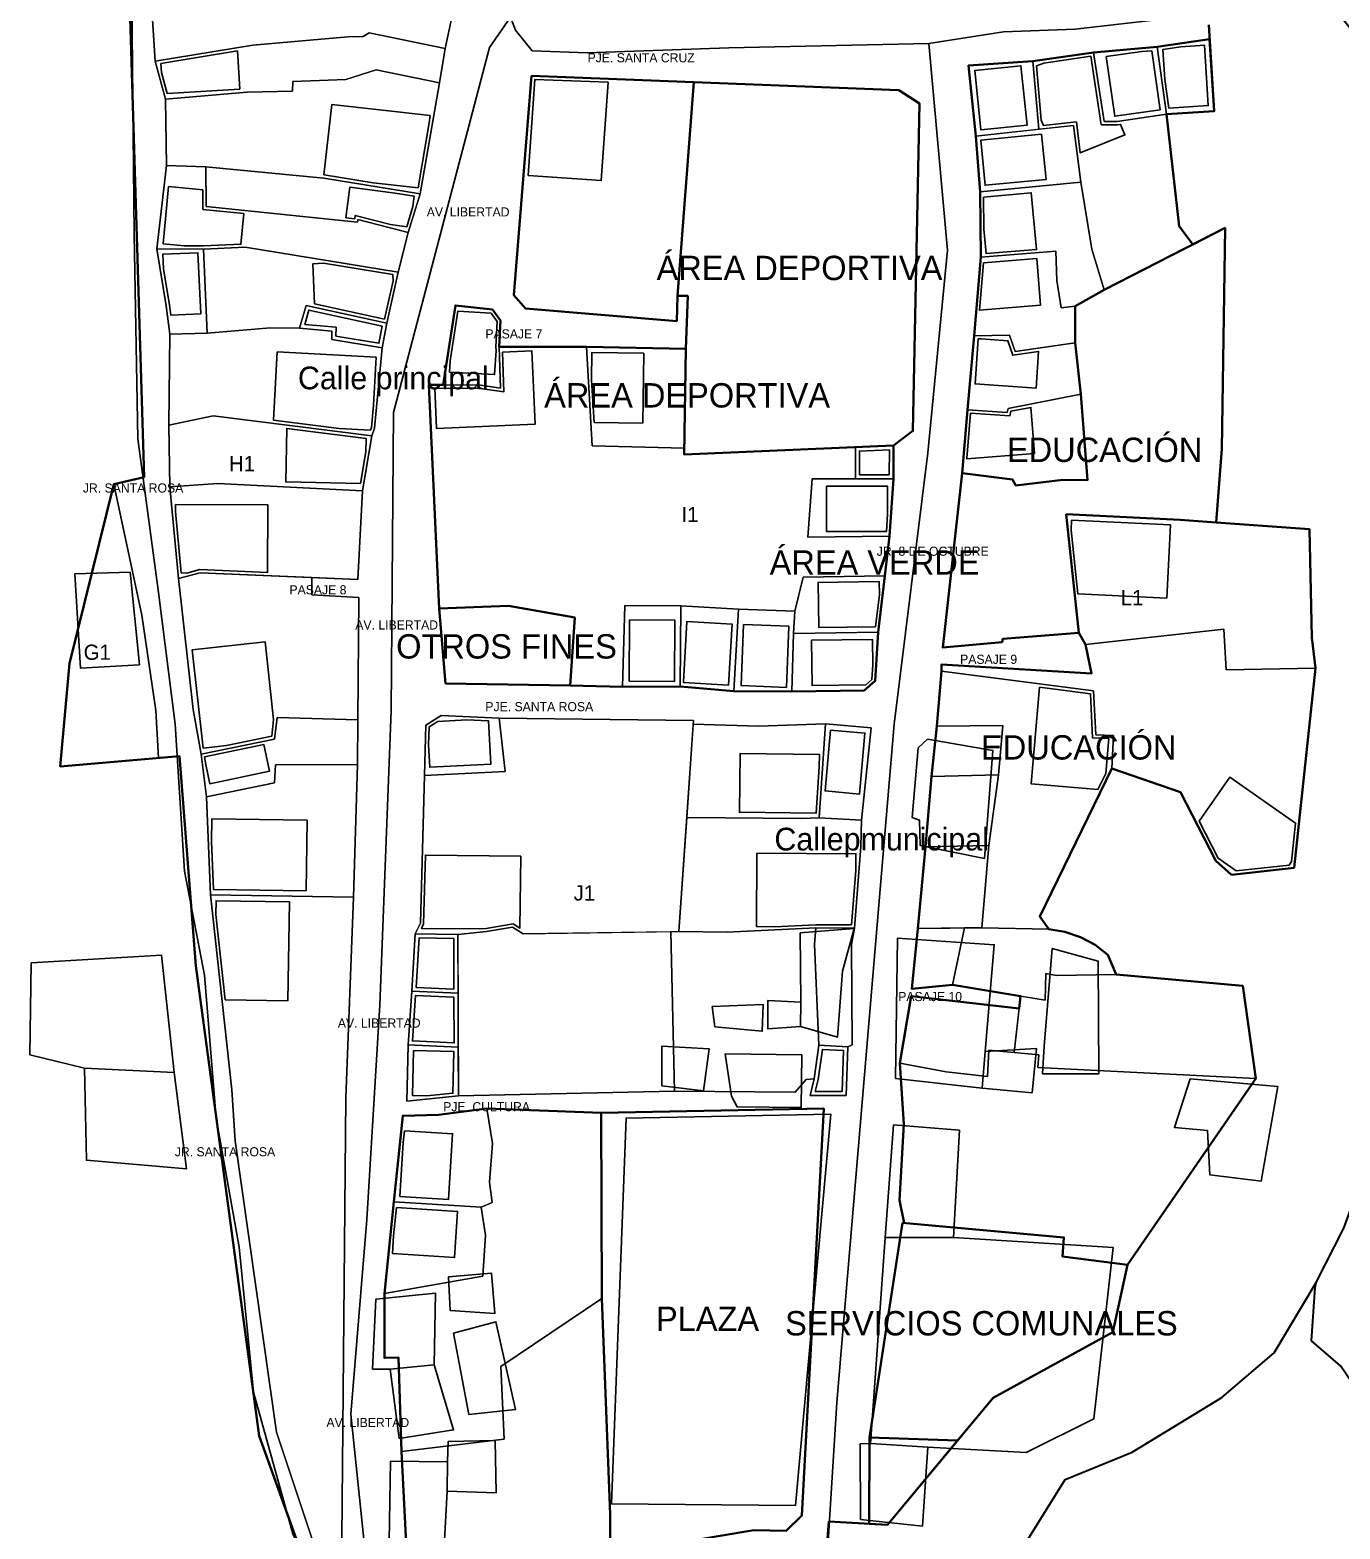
# Model space of a CAD drawing. Header units: metres. Extents: x 425183 to 426000, y 8434421 to 8436790.
# Drawn here: x 425358.2 to 425519.6, y 8435591.9 to 8435776.6 of the extents above; entities that cross this region are included whole.
import ezdxf
from ezdxf.enums import TextEntityAlignment as Align

# ---------------------------------------------------------------- set-up
doc = ezdxf.new("R2010")
doc.units = ezdxf.units.M
for name, color, linetype, lineweight in [('01_RIOS_Y_CUENCAS', 140, 'Continuous', 35), ('02_CALLES_Y_VIAS', 7, 'Continuous', 25), ('03_MANZANAS_ROTULOS', 6, 'Continuous', 35), ('04_LOTES_PREDIALES', 7, 'Continuous', 15), ('05_HUELLAS_CASAS_USUARIO', 30, 'Continuous', 30), ('06_HUELLAS_CASAS_COMPLEMENTO', 4, 'Continuous', 25), ('07_EQUIPAMIENTOS', 3, 'Continuous', 40)]:
    doc.layers.add(name, color=color, linetype=linetype, lineweight=lineweight)
doc.layers.add('08_TOPONIMIA_ROTULOS', color=7, linetype='Continuous')

msp = doc.modelspace()

# ---------------------------------------------------------------- linework, layer by layer
at = {"layer": '01_RIOS_Y_CUENCAS'}
for points in [[(425481.13, 8435590.67), (425485.73, 8435598.03), (425494.01, 8435601.4), (425505.05, 8435608.14), (425511.48, 8435613.66), (425516.66, 8435622.29), (425520.07, 8435628.99), (425524.97, 8435642.48), (425527.12, 8435665.17), (425528.96, 8435679.58), (425530.49, 8435689.7), (425534.78, 8435713.92), (425540, 8435732.31), (425539.08, 8435750.71), (425536.93, 8435758.68), (425530.49, 8435768.18), (425524.36, 8435772.47), (425512.21, 8435787.57)], [(425527.43, 8435590.59), (425527.04, 8435594.27), (425524.97, 8435600.79), (425523.13, 8435604.85), (425521.83, 8435608.83), (425519.69, 8435612.05), (425516.08, 8435615.12), (425516.54, 8435621.71), (425516.66, 8435622.29)]]:
    msp.add_lwpolyline(points, dxfattribs=at)
at = {"layer": '02_CALLES_Y_VIAS'}
for points in [[(425398.68, 8435573.24), (425394.66, 8435582.37), (425390.59, 8435591.34), (425385.76, 8435608.81), (425384, 8435626.67), (425381.17, 8435642.54), (425379.71, 8435660.17), (425377.26, 8435672.97), (425376.11, 8435691.06), (425374.04, 8435707.31), (425371.51, 8435726.24), (425371.05, 8435751.45), (425370.66, 8435788.63)], [(425574.58, 8435724.27), (425573.05, 8435736.05), (425566.46, 8435747.39), (425556.34, 8435761.34), (425547.45, 8435770.31), (425538.64, 8435776.29), (425531.12, 8435779.74), (425527.22, 8435781.35), (425509.51, 8435779.97), (425501.69, 8435778.36), (425486.98, 8435776.67), (425478.16, 8435776.36), (425468.96, 8435774.93)], [(425386.74, 8435282.47), (425392.66, 8435302.63), (425392.84, 8435335.12), (425391.47, 8435357.95), (425392.12, 8435389.7), (425392.57, 8435427.02), (425391.4, 8435444.65), (425395.01, 8435486.43), (425394.75, 8435513.35), (425398.03, 8435541.03), (425398.15, 8435562.38), (425398.68, 8435573.24), (425400.14, 8435583.17), (425397.74, 8435606.1), (425399.73, 8435630.05), (425401.33, 8435656.51), (425402.72, 8435692.72), (425402.98, 8435729.48), (425414.81, 8435774.44), (425417.41, 8435778.16)], [(425446.04, 8435366.98), (425450.88, 8435380.12), (425452.95, 8435393.76), (425454.4, 8435410.01), (425453.33, 8435434.46), (425452.41, 8435466.19), (425452.41, 8435535.48), (425454.86, 8435563.38), (425457.62, 8435607.53), (425463.14, 8435672.68), (425464.67, 8435691.08), (425468.81, 8435724.49), (425471.26, 8435749.48), (425468.96, 8435774.93), (425444.32, 8435774.39), (425426.85, 8435773.78), (425420.1, 8435774.01), (425418.03, 8435776.54), (425417.41, 8435778.16)]]:
    msp.add_lwpolyline(points, dxfattribs=at)
at = {"layer": '04_LOTES_PREDIALES'}
for points in [[(425401.99, 8435780.04), (425402.83, 8435783.44), (425392.27, 8435781.17), (425392.48, 8435779.18), (425389.09, 8435778.96), (425385.8, 8435778.1), (425373.3, 8435777.87), (425373.62, 8435772.73), (425385.66, 8435774.72), (425397.37, 8435775.73), (425399.27, 8435775.79), (425400.01, 8435776.21), (425409.36, 8435774.28), (425410.21, 8435778.34), (425401.99, 8435780.04)], [(425400.87, 8435771.68), (425408.66, 8435770.09), (425409.36, 8435774.28), (425400.01, 8435776.21), (425399.27, 8435775.79), (425397.37, 8435775.73), (425385.66, 8435774.72), (425373.62, 8435772.73), (425374.89, 8435768.05), (425384.95, 8435768.94), (425390.55, 8435769.06), (425390.61, 8435770.25), (425397.11, 8435770.49), (425400.87, 8435771.68)], [(425481.78, 8435772.72), (425482.51, 8435764.35), (425486.78, 8435764.82), (425487.66, 8435757.82), (425489.02, 8435749.58), (425490.55, 8435744.56), (425501.46, 8435750.15), (425499.81, 8435752.41), (425498.23, 8435766.22), (425492.15, 8435765.29), (425490.55, 8435765.3), (425489.25, 8435773.8), (425481.78, 8435772.72)], [(425497.07, 8435774.49), (425489.25, 8435773.8), (425490.55, 8435765.3), (425492.15, 8435765.29), (425498.23, 8435766.22), (425497.07, 8435774.49)], [(425503.55, 8435775.46), (425497.07, 8435774.49), (425498.23, 8435766.22), (425504.11, 8435766.6), (425503.55, 8435775.46)], [(425481.78, 8435772.72), (425473.85, 8435772.21), (425474.75, 8435763.51), (425482.51, 8435764.35), (425481.78, 8435772.72)], [(425408.66, 8435770.09), (425400.87, 8435771.68), (425397.11, 8435770.49), (425390.61, 8435770.25), (425390.55, 8435769.06), (425384.95, 8435768.94), (425374.89, 8435768.05), (425375.03, 8435759.9), (425379.88, 8435759.74), (425394.41, 8435758.34), (425406.3, 8435756.39), (425408.66, 8435770.09)], [(425439.98, 8435770.14), (425420, 8435770.92), (425417.84, 8435743.9), (425419.26, 8435742.29), (425437.89, 8435740.72), (425437.99, 8435743.82), (425439.98, 8435770.14)], [(425486.78, 8435764.82), (425474.75, 8435763.51), (425475.27, 8435756.63), (425487.66, 8435757.82), (425486.78, 8435764.82)], [(425398.62, 8435753.24), (425398.57, 8435752.9), (425379.92, 8435754.84), (425379.88, 8435759.74), (425375.03, 8435759.9), (425373.84, 8435749.62), (425379.59, 8435749.59), (425384.73, 8435749.81), (425403.59, 8435746.77), (425404.81, 8435751.62), (425398.62, 8435753.24)], [(425406.3, 8435756.39), (425394.41, 8435758.34), (425379.88, 8435759.74), (425379.92, 8435754.84), (425398.57, 8435752.9), (425398.62, 8435753.24), (425404.81, 8435751.62), (425406.3, 8435756.39)], [(425475.34, 8435748.58), (425484.61, 8435749.33), (425484.72, 8435745.73), (425485.24, 8435742.37), (425486.98, 8435742.55), (425490.55, 8435744.56), (425489.02, 8435749.58), (425487.66, 8435757.82), (425475.27, 8435756.63), (425475.34, 8435748.58)], [(425403.59, 8435746.77), (425384.73, 8435749.81), (425379.59, 8435749.59), (425380.06, 8435739.25), (425387.83, 8435739.89), (425391.43, 8435739.87), (425392.22, 8435742.66), (425402.18, 8435740.48), (425403.59, 8435746.77)], [(425379.59, 8435749.59), (425373.84, 8435749.62), (425375, 8435742.62), (425375.46, 8435739.1), (425380.06, 8435739.25), (425379.59, 8435749.59)], [(425484.72, 8435745.73), (425484.61, 8435749.33), (425475.34, 8435748.58), (425474.52, 8435738.91), (425478.87, 8435738.99), (425479.57, 8435736.96), (425486.99, 8435738.05), (425486.98, 8435742.55), (425485.24, 8435742.37), (425484.72, 8435745.73)], [(425402.18, 8435740.48), (425392.22, 8435742.66), (425391.43, 8435739.87), (425395.42, 8435739.5), (425395.39, 8435738.46), (425401.61, 8435737.43), (425402.18, 8435740.48)], [(425416.01, 8435737.57), (425416.18, 8435740.81), (425415.2, 8435742.14), (425410.63, 8435742.65), (425409.1, 8435732.87), (425413.7, 8435732.83), (425416.17, 8435732.47), (425416.01, 8435737.57)], [(425401.61, 8435737.43), (425395.39, 8435738.46), (425395.42, 8435739.5), (425391.43, 8435739.87), (425387.83, 8435739.89), (425380.06, 8435739.25), (425375.46, 8435739.1), (425375.31, 8435727.9), (425380.79, 8435729.05), (425400.33, 8435726.58), (425400.67, 8435727.52), (425401.61, 8435737.43)], [(425486.99, 8435738.05), (425479.57, 8435736.96), (425478.87, 8435738.99), (425474.52, 8435738.91), (425473.72, 8435729.8), (425478.61, 8435729.46), (425478.71, 8435729.95), (425487.68, 8435731.74), (425486.99, 8435738.05)], [(425416.01, 8435737.57), (425416.17, 8435732.47), (425413.7, 8435732.83), (425407.35, 8435732.88), (425408.61, 8435705.31), (425417.15, 8435705.64), (425425.33, 8435704.21), (425424.76, 8435695.83), (425431.21, 8435695.69), (425431.48, 8435705.69), (425438.38, 8435705.67), (425445.52, 8435705.23), (425452.46, 8435705), (425453.48, 8435709.18), (425463.53, 8435709.34), (425464.1, 8435714.25), (425454.05, 8435714.1), (425454.58, 8435721.28), (425459.93, 8435721.29), (425459.9, 8435725.19), (425438.82, 8435724.28), (425438.83, 8435725.08), (425427.48, 8435725.34), (425426.76, 8435737.57), (425416.01, 8435737.57)], [(425439.01, 8435737.32), (425426.76, 8435737.57), (425427.48, 8435725.34), (425438.83, 8435725.08), (425439.01, 8435737.32)], [(425473.06, 8435721.98), (425479.27, 8435721.22), (425479.67, 8435720.48), (425485.48, 8435721.16), (425488.48, 8435721.12), (425487.68, 8435731.74), (425478.71, 8435729.95), (425478.61, 8435729.46), (425473.72, 8435729.8), (425473.06, 8435721.98)], [(425400.33, 8435726.58), (425380.79, 8435729.05), (425375.31, 8435727.9), (425375.46, 8435720.3), (425381.35, 8435720.7), (425399.18, 8435719.83), (425400.33, 8435726.58)], [(425464.6, 8435725.39), (425459.9, 8435725.19), (425459.93, 8435721.29), (425464.58, 8435721.29), (425464.6, 8435725.39)], [(425372, 8435704.49), (425368.53, 8435720.62), (425363.09, 8435698.53), (425361.95, 8435685.88), (425374.05, 8435686.93), (425373.72, 8435692.77), (425372, 8435704.49)], [(425368.53, 8435720.62), (425372, 8435704.49), (425373.72, 8435692.77), (425374.05, 8435686.93), (425361.95, 8435685.88), (425363.09, 8435698.53), (425368.53, 8435720.62)], [(425399.18, 8435719.83), (425381.35, 8435720.7), (425375.46, 8435720.3), (425376.52, 8435709), (425379.17, 8435709.73), (425398.6, 8435708.89), (425399.18, 8435719.83)], [(425464.58, 8435721.29), (425454.58, 8435721.28), (425454.05, 8435714.1), (425464.1, 8435714.25), (425464.58, 8435721.29)], [(425515.87, 8435715.09), (425499.91, 8435716.26), (425485.88, 8435716.93), (425487.42, 8435702.31), (425488.26, 8435700.89), (425505.3, 8435702.79), (425505.57, 8435697.75), (425516.57, 8435697.96), (425516.14, 8435701.74), (425515.87, 8435715.09)], [(425398.72, 8435706.68), (425392.93, 8435706.99), (425392.95, 8435709.14), (425379.17, 8435709.73), (425376.52, 8435709), (425378.3, 8435692.9), (425379.29, 8435687.39), (425388.35, 8435689.25), (425388.66, 8435691.88), (425398.61, 8435691.63), (425398.72, 8435706.68)], [(425463.53, 8435709.34), (425453.48, 8435709.18), (425452.46, 8435705), (425452.27, 8435702.26), (425462.72, 8435702.39), (425463.53, 8435709.34)], [(425438.38, 8435705.67), (425431.48, 8435705.69), (425431.21, 8435695.69), (425438.31, 8435695.72), (425438.38, 8435705.67)], [(425445.52, 8435705.23), (425438.38, 8435705.67), (425438.31, 8435695.72), (425444.94, 8435695.15), (425445.52, 8435705.23)], [(425452.27, 8435702.26), (425452.46, 8435705), (425445.52, 8435705.23), (425444.94, 8435695.15), (425452.09, 8435695.11), (425452.27, 8435702.26)], [(425462.72, 8435702.39), (425452.27, 8435702.26), (425452.09, 8435695.11), (425460.99, 8435695.21), (425462.34, 8435696.4), (425462.72, 8435702.39)], [(425516.57, 8435697.96), (425505.57, 8435697.75), (425505.3, 8435702.79), (425488.26, 8435700.89), (425489, 8435697.32), (425470.53, 8435698.44), (425470.5, 8435697.59), (425489.24, 8435695.17), (425489.51, 8435689.78), (425491.7, 8435689.68), (425491.51, 8435685.63), (425499.97, 8435682.71), (425504.3, 8435674.25), (425506.26, 8435672.54), (425513.96, 8435673.4), (425516.57, 8435697.96)], [(425469.92, 8435690.82), (425478.07, 8435690.92), (425477.52, 8435684.84), (425476.33, 8435676.12), (425475.48, 8435666.01), (425483.72, 8435665.84), (425482.61, 8435667.39), (425491.51, 8435685.63), (425491.7, 8435689.68), (425489.51, 8435689.78), (425489.24, 8435695.17), (425470.5, 8435697.59), (425469.92, 8435690.82)], [(425398.61, 8435691.63), (425388.66, 8435691.88), (425388.35, 8435689.25), (425379.29, 8435687.39), (425379.97, 8435682.13), (425388.34, 8435683.87), (425388.46, 8435686.06), (425398.56, 8435686.13), (425398.61, 8435691.63)], [(425461.84, 8435690.61), (425460.67, 8435679.27), (425460.58, 8435676.02), (425459.8, 8435665.95), (425459.42, 8435663.94), (425459.51, 8435651.59), (425458.97, 8435651.34), (425458.77, 8435645.34), (425454.32, 8435645.35), (425454.81, 8435647.39), (425453.82, 8435647.32), (425452.5, 8435645.75), (425437.6, 8435645.87), (425411, 8435645.28), (425404.63, 8435644.65), (425404.79, 8435651.6), (425405.26, 8435658.18), (425405.68, 8435665.27), (425406.31, 8435666.57), (425406.82, 8435684.77), (425407, 8435690.96), (425408.86, 8435692.14), (425416.01, 8435691.82), (425439.95, 8435691.52), (425439.92, 8435691.07), (425447.97, 8435690.83), (425456.21, 8435691.11), (425461.84, 8435690.61)], [(425439.95, 8435691.52), (425416.01, 8435691.82), (425416.75, 8435685.26), (425406.82, 8435684.77), (425406.31, 8435666.57), (425405.68, 8435665.27), (425410.92, 8435665.18), (425414.46, 8435665.54), (425417.66, 8435666.08), (425418.96, 8435665.24), (425438.16, 8435665.53), (425439.95, 8435691.52)], [(425416.01, 8435691.82), (425408.86, 8435692.14), (425407, 8435690.96), (425406.82, 8435684.77), (425416.75, 8435685.26), (425416.01, 8435691.82)], [(425456.21, 8435691.11), (425447.97, 8435690.83), (425439.92, 8435691.07), (425439.13, 8435679.6), (425453.23, 8435679.44), (425455.43, 8435679.54), (425456.21, 8435691.11)], [(425461.84, 8435690.61), (425456.21, 8435691.11), (425455.43, 8435679.54), (425460.67, 8435679.27), (425461.84, 8435690.61)], [(425478.07, 8435690.92), (425469.92, 8435690.82), (425469.27, 8435684.65), (425477.52, 8435684.84), (425478.07, 8435690.92)], [(425398.56, 8435686.13), (425388.46, 8435686.06), (425388.34, 8435683.87), (425379.97, 8435682.13), (425380.45, 8435670.04), (425398.05, 8435669.79), (425398.56, 8435686.13)], [(425477.52, 8435684.84), (425469.27, 8435684.65), (425468.53, 8435675.98), (425476.33, 8435676.12), (425477.52, 8435684.84)], [(425460.58, 8435676.02), (425460.67, 8435679.27), (425455.43, 8435679.54), (425453.23, 8435679.44), (425439.13, 8435679.6), (425438.16, 8435665.53), (425444.11, 8435665.46), (425455.05, 8435665.98), (425459.8, 8435665.95), (425460.58, 8435676.02)], [(425476.33, 8435676.12), (425468.53, 8435675.98), (425467.58, 8435665.93), (425475.48, 8435666.01), (425476.33, 8435676.12)], [(425397.14, 8435645.05), (425398.05, 8435669.79), (425380.45, 8435670.04), (425383.06, 8435646.03), (425383.48, 8435639.74), (425388.59, 8435603.86), (425393.99, 8435587.63), (425396.53, 8435581.76), (425397.14, 8435645.05)], [(425410.92, 8435665.18), (425405.68, 8435665.27), (425405.26, 8435658.18), (425410.95, 8435657.93), (425410.92, 8435665.18)], [(425437.16, 8435665.52), (425418.96, 8435665.24), (425417.66, 8435666.08), (425414.46, 8435665.54), (425410.92, 8435665.18), (425411, 8435645.28), (425437.6, 8435645.87), (425437.16, 8435665.52)], [(425454.85, 8435663.94), (425455.05, 8435665.98), (425444.11, 8435665.46), (425438.16, 8435665.53), (425437.16, 8435665.52), (425437.6, 8435645.87), (425452.5, 8435645.75), (425453.82, 8435647.32), (425454.81, 8435647.39), (425455.42, 8435651.55), (425454.85, 8435663.94)], [(425455.05, 8435665.98), (425454.85, 8435663.94), (425455.42, 8435651.55), (425458.97, 8435651.34), (425459.51, 8435651.59), (425459.42, 8435663.94), (425459.8, 8435665.95), (425455.05, 8435665.98)], [(425473.33, 8435665.99), (425467.58, 8435665.93), (425466.86, 8435658.46), (425471.88, 8435658.98), (425473.33, 8435665.99)], [(425483.27, 8435657.08), (425483.36, 8435660.38), (425484.69, 8435660.13), (425492.04, 8435660.26), (425491.02, 8435662.66), (425489.44, 8435663.89), (425487.64, 8435664.86), (425485.7, 8435665.52), (425483.72, 8435665.84), (425475.48, 8435666.01), (425473.33, 8435665.99), (425471.88, 8435658.98), (425483.27, 8435657.08)], [(425507.62, 8435658.86), (425492.04, 8435660.26), (425484.69, 8435660.13), (425483.36, 8435660.38), (425483.27, 8435657.08), (425480.26, 8435657.59), (425479.45, 8435650.63), (425482.49, 8435650.35), (425482.37, 8435648.81), (425509.23, 8435647.42), (425507.62, 8435658.86)], [(425410.95, 8435657.93), (425405.26, 8435658.18), (425404.79, 8435651.6), (425410.98, 8435651.28), (425410.95, 8435657.93)], [(425465.39, 8435649.33), (425471.09, 8435648.27), (425476.2, 8435647.67), (425476.36, 8435650.92), (425479.45, 8435650.63), (425480.08, 8435656.05), (425466.77, 8435657.57), (425465.39, 8435649.33)], [(425410.98, 8435651.28), (425404.79, 8435651.6), (425404.63, 8435644.65), (425411, 8435645.28), (425410.98, 8435651.28)], [(425458.97, 8435651.34), (425455.42, 8435651.55), (425454.81, 8435647.39), (425454.32, 8435645.35), (425458.77, 8435645.34), (425458.97, 8435651.34)], [(425465.88, 8435641.8), (425465.35, 8435632.46), (425465.92, 8435629.62), (425485.59, 8435627.87), (425485.43, 8435625.53), (425493.41, 8435624.5), (425509.23, 8435647.42), (425482.37, 8435648.81), (425482.49, 8435650.35), (425476.36, 8435650.92), (425476.2, 8435647.67), (425471.09, 8435648.27), (425465.39, 8435649.33), (425465.88, 8435641.8)], [(425414.48, 8435643.73), (425415.21, 8435639.44), (425414.84, 8435634.66), (425415.16, 8435632.18), (425413.78, 8435631.59), (425414.33, 8435628.14), (425413.99, 8435623.1), (425401.88, 8435620.96), (425401.87, 8435613.01), (425403.62, 8435613.06), (425403.99, 8435601.51), (425416.65, 8435603.01), (425416.22, 8435611.95), (425428.66, 8435620.34), (425428.57, 8435643.19), (425414.48, 8435643.73)], [(425403.05, 8435632.25), (425413.78, 8435631.59), (425415.16, 8435632.18), (425414.84, 8435634.66), (425415.21, 8435639.44), (425414.48, 8435643.73), (425408.53, 8435642.95), (425404.13, 8435642.85), (425403.05, 8435632.25)], [(425401.88, 8435620.96), (425413.99, 8435623.1), (425414.33, 8435628.14), (425413.78, 8435631.59), (425403.05, 8435632.25), (425401.88, 8435620.96)], [(425404.83, 8435584.53), (425403.49, 8435584.37), (425403.62, 8435573.67), (425413.72, 8435575.11), (425413.97, 8435573.23), (425425.05, 8435573.81), (425432.1, 8435573.58), (425430.48, 8435589.04), (425429.7, 8435589.66), (425429.7, 8435593.76), (425428.66, 8435620.34), (425416.22, 8435611.95), (425416.65, 8435603.01), (425403.99, 8435601.51), (425404.83, 8435584.53)], [(425472.49, 8435602.85), (425461.65, 8435603.2), (425461.62, 8435592.6), (425463.86, 8435592.48), (425472.49, 8435602.85)]]:
    msp.add_lwpolyline(points, close=True, dxfattribs=at)
for points in [[(425393.99, 8435587.63), (425388.59, 8435603.86), (425383.48, 8435639.74), (425383.06, 8435646.03), (425380.45, 8435670.04), (425379.97, 8435682.13), (425379.29, 8435687.39), (425378.3, 8435692.9), (425376.52, 8435709), (425375.46, 8435720.3), (425375.31, 8435727.9), (425375.46, 8435739.1), (425375, 8435742.62), (425373.84, 8435749.62), (425375.03, 8435759.9), (425374.89, 8435768.05), (425373.62, 8435772.73), (425373.3, 8435777.87)], [(425410.21, 8435778.34), (425409.36, 8435774.28), (425408.66, 8435770.09), (425406.3, 8435756.39), (425404.81, 8435751.62), (425403.59, 8435746.77), (425402.18, 8435740.48), (425401.61, 8435737.43), (425400.67, 8435727.52), (425400.33, 8435726.58), (425399.18, 8435719.83), (425398.6, 8435708.89), (425392.95, 8435709.14), (425392.93, 8435706.99), (425398.72, 8435706.68), (425398.61, 8435691.63), (425398.56, 8435686.13), (425398.05, 8435669.79), (425397.14, 8435645.05), (425396.53, 8435581.76)]]:
    msp.add_lwpolyline(points, dxfattribs=at)
at = {"layer": '05_HUELLAS_CASAS_USUARIO'}
for points in [[(425371.7, 8435698.37), (425370.55, 8435709.79), (425363.73, 8435709.58), (425364.42, 8435697.98), (425371.7, 8435698.37)], [(425467.65, 8435688.17), (425466.91, 8435679.6), (425467.82, 8435679.25), (425467.9, 8435676.12), (425475.82, 8435674.54), (425476.83, 8435687.84), (425468.77, 8435689.21), (425467.65, 8435688.17)], [(425453.11, 8435665.39), (425453.17, 8435656.83), (425453.15, 8435653.83), (425457.7, 8435652.53), (425458.31, 8435660.67), (425459.77, 8435665.9), (425453.11, 8435665.39)], [(425464.86, 8435647.45), (425475.52, 8435646.23), (425475.91, 8435650.77), (425477.01, 8435663.91), (425465.09, 8435664.71), (425464.86, 8435647.45)], [(425483.17, 8435651.42), (425484.15, 8435663.46), (425489.83, 8435661.88), (425489.91, 8435648.03), (425482.97, 8435648), (425483.17, 8435651.42)], [(425375.96, 8435648.17), (425374.43, 8435662.64), (425358.36, 8435661.67), (425358.21, 8435650.34), (425364.94, 8435648.69), (425375.96, 8435648.17)], [(425442.24, 8435656.31), (425442.6, 8435653.8), (425448.42, 8435653.26), (425448.55, 8435656.54), (425442.24, 8435656.31)], [(425453.15, 8435653.83), (425453.17, 8435656.83), (425449.11, 8435657.03), (425449.12, 8435653.54), (425453.15, 8435653.83)], [(425441.19, 8435645.93), (425436.07, 8435646.54), (425436.06, 8435651.42), (425441.87, 8435651.09), (425441.19, 8435645.93)], [(425443.84, 8435650.47), (425453.3, 8435650.35), (425453.24, 8435643.88), (425445.33, 8435643.93), (425444.62, 8435645.25), (425443.84, 8435650.47)], [(425475.52, 8435646.23), (425481.68, 8435645.69), (425482.23, 8435651.12), (425475.91, 8435650.77), (425475.52, 8435646.23)], [(425364.94, 8435648.69), (425365.16, 8435637.37), (425377.49, 8435636.29), (425375.96, 8435648.17), (425364.94, 8435648.69)], [(425501.16, 8435647.41), (425511.95, 8435646.47), (425509.88, 8435634.77), (425503.57, 8435635.59), (425503.28, 8435641.02), (425499.21, 8435641.42), (425501.16, 8435647.41)], [(425452.54, 8435594.85), (425429.84, 8435595.06), (425431.66, 8435642.55), (425456.88, 8435643.04), (425452.54, 8435594.85)], [(425472, 8435627.84), (425472.73, 8435641.06), (425464.6, 8435641.74), (425463.58, 8435627.85), (425472, 8435627.84)], [(425463.58, 8435627.85), (425472, 8435627.84), (425491.68, 8435626.61), (425489.29, 8435605.5), (425480.96, 8435601.37), (425468.84, 8435602.03), (425461.77, 8435602.46), (425463.58, 8435627.85)], [(425409.79, 8435623.02), (425409.98, 8435618.84), (425415.48, 8435618.48), (425415.08, 8435623.45), (425409.79, 8435623.02)], [(425400.82, 8435620.27), (425408.18, 8435620.99), (425407.99, 8435612.15), (425402.6, 8435611.64), (425400.43, 8435611.64), (425400.82, 8435620.27)], [(425410.37, 8435616.06), (425412.29, 8435606.04), (425418.04, 8435606.68), (425415.62, 8435617.47), (425410.37, 8435616.06)], [(425403.68, 8435603.08), (425410.4, 8435604.15), (425407.99, 8435612.15), (425402.6, 8435611.64), (425403.68, 8435603.08)], [(425409.64, 8435600.21), (425409.72, 8435602.72), (425415.52, 8435602.84), (425415.63, 8435596.4), (425409.6, 8435596.61), (425409.64, 8435600.21)], [(425460.53, 8435593.1), (425460.5, 8435602.42), (425461.77, 8435602.46), (425468.84, 8435602.03), (425468.17, 8435592.28), (425460.53, 8435593.1)], [(425402.4, 8435585.53), (425402.64, 8435600.29), (425409.64, 8435600.21), (425409.6, 8435596.61), (425409.02, 8435585.97), (425402.4, 8435585.53)]]:
    msp.add_lwpolyline(points, close=True, dxfattribs=at)
at = {"layer": '06_HUELLAS_CASAS_COMPLEMENTO'}
for points in [[(425374.41, 8435771.36), (425374.34, 8435772.45), (425383.76, 8435774), (425384.05, 8435769.3), (425375.11, 8435768.77), (425374.41, 8435771.36)], [(425496.43, 8435774.03), (425497.45, 8435766.73), (425491.85, 8435765.95), (425490.82, 8435773.31), (425495.2, 8435773.92), (425496.43, 8435774.03)], [(425498.03, 8435770.49), (425497.79, 8435774.19), (425500, 8435774.52), (425502.9, 8435774.71), (425503.38, 8435767.26), (425498.53, 8435766.94), (425498.03, 8435770.49)], [(425481.06, 8435764.87), (425475.37, 8435764.28), (425474.61, 8435771.59), (425480.3, 8435772.18), (425481.06, 8435764.87)], [(425488.92, 8435773.35), (425490.2, 8435764.9), (425492.18, 8435764.89), (425492.58, 8435764.95), (425493.1, 8435763.66), (425487.61, 8435761.43), (425487.13, 8435765.26), (425483.07, 8435764.82), (425482.81, 8435765.46), (425482.23, 8435772.15), (425483.12, 8435772.51), (425488.92, 8435773.35)], [(425429.45, 8435770.15), (425428.59, 8435758.03), (425419.59, 8435758.67), (425420.43, 8435770.5), (425429.45, 8435770.15)], [(425406.02, 8435757.13), (425400.48, 8435757.75), (425394.46, 8435758.73), (425394.42, 8435758.74), (425395.39, 8435767.4), (425407.5, 8435766.04), (425407.4, 8435765.13), (425406.02, 8435757.13)], [(425482.85, 8435763.74), (425483.39, 8435758.18), (425475.89, 8435757.46), (425475.36, 8435763.01), (425482.85, 8435763.74)], [(425379.58, 8435749.99), (425377.21, 8435750), (425374.6, 8435750.25), (425375.28, 8435757.3), (425379.5, 8435756.89), (425379.52, 8435754.48), (425384.56, 8435753.96), (425384.19, 8435750.19), (425379.58, 8435749.99)], [(425397.13, 8435753.45), (425397.62, 8435757.22), (425403.22, 8435756.49), (425405.56, 8435756.11), (425405.39, 8435754.82), (425404.62, 8435752.35), (425402.61, 8435752.61), (425398.28, 8435753.74), (425398.23, 8435753.33), (425397.13, 8435753.45)], [(425475.67, 8435755.97), (425481.56, 8435756.53), (425482.23, 8435749.54), (425476, 8435749.03), (425475.71, 8435752.04), (425475.67, 8435755.97)], [(425375.4, 8435742.68), (425374.65, 8435747.18), (425374.57, 8435748.95), (425378.91, 8435749.15), (425379.25, 8435741.63), (425375.56, 8435741.46), (425375.4, 8435742.68)], [(425475.68, 8435747.91), (425482.25, 8435748.44), (425482.72, 8435742.7), (425475.19, 8435742.09), (425475.68, 8435747.91)], [(425401.88, 8435740.95), (425393.28, 8435742.84), (425393.06, 8435747.79), (425394.38, 8435747.85), (425402.9, 8435746.48), (425402.94, 8435745.69), (425401.88, 8435740.95)], [(425401.6, 8435740.09), (425401.21, 8435738), (425395.9, 8435738.88), (425395.93, 8435739.96), (425392.08, 8435740.31), (425392.57, 8435742.07), (425401.6, 8435740.09)], [(425415.63, 8435737.09), (425415.46, 8435734.13), (425409.89, 8435734.45), (425409.97, 8435735.84), (425410.92, 8435741.93), (425415.03, 8435741.7), (425415.77, 8435740.69), (425415.61, 8435737.57), (425415.63, 8435737.09)], [(425400.27, 8435727.61), (425400.16, 8435727.29), (425396.3, 8435727.49), (425388.23, 8435728.51), (425388.68, 8435736.93), (425400.85, 8435736.29), (425400.53, 8435730.37), (425400.27, 8435727.61)], [(425413.67, 8435732.43), (425416.59, 8435732), (425416.43, 8435736.88), (425420.06, 8435737.05), (425420.47, 8435728.03), (425408.3, 8435727.48), (425408.07, 8435732.47), (425413.67, 8435732.43)], [(425427.4, 8435733.5), (425427.45, 8435736.86), (425433.82, 8435736.77), (425433.7, 8435728.16), (425427.71, 8435728.25), (425427.4, 8435733.5)], [(425475.41, 8435738.53), (425478.69, 8435738.3), (425479.3, 8435736.51), (425482.47, 8435736.98), (425482.16, 8435732.47), (425474.65, 8435732.99), (425475.03, 8435738.52), (425475.41, 8435738.53)], [(425474.09, 8435729.37), (425478.93, 8435729.04), (425479.05, 8435729.61), (425481.52, 8435730.1), (425481.95, 8435724.4), (425473.63, 8435723.77), (425473.62, 8435723.86), (425474.09, 8435729.37)], [(425398.92, 8435720.73), (425389.72, 8435720.91), (425389.85, 8435727.5), (425399.62, 8435726.27), (425399.59, 8435724.64), (425398.92, 8435720.73)], [(425464.09, 8435724.87), (425464.08, 8435721.79), (425460.43, 8435721.79), (425460.4, 8435724.71), (425464.09, 8435724.87)], [(425463.74, 8435714.81), (425456.36, 8435714.8), (425456.35, 8435720.38), (425463.88, 8435720.39), (425463.88, 8435716.95), (425463.74, 8435714.81)], [(425379.12, 8435710.13), (425377.53, 8435709.69), (425376.85, 8435709.7), (425376.15, 8435717.26), (425376.15, 8435718.13), (425387.53, 8435718.08), (425387.49, 8435709.77), (425379.12, 8435710.13)], [(425486.49, 8435714.99), (425486.54, 8435716.2), (425498.72, 8435715.62), (425498.28, 8435706.6), (425487.31, 8435707.13), (425486.49, 8435714.99)], [(425462.4, 8435703.08), (425455.38, 8435702.99), (425455.31, 8435708.54), (425462.84, 8435708.63), (425462.86, 8435707.03), (425462.4, 8435703.08)], [(425432.09, 8435703.92), (425437.67, 8435703.88), (425437.62, 8435696.35), (425432.04, 8435696.39), (425432.09, 8435703.92)], [(425438.72, 8435696.3), (425439.14, 8435703.73), (425444.71, 8435703.41), (425444.28, 8435695.89), (425438.71, 8435696.21), (425438.72, 8435696.3)], [(425446.12, 8435703.34), (425451.69, 8435703.13), (425451.41, 8435695.6), (425445.83, 8435695.82), (425446.12, 8435703.34)], [(425387.99, 8435689.58), (425382.41, 8435688.44), (425379.56, 8435688.12), (425379.5, 8435688.5), (425378.19, 8435700.23), (425387.17, 8435701.23), (425388.23, 8435691.64), (425387.99, 8435689.58)], [(425461.95, 8435696.59), (425461.18, 8435695.91), (425454.56, 8435695.84), (425454.5, 8435701.41), (425462.03, 8435701.49), (425462.06, 8435698.37), (425461.95, 8435696.59)], [(425488.86, 8435694.82), (425489.12, 8435689.39), (425491.12, 8435689.3), (425490.75, 8435684.99), (425489.79, 8435683.02), (425481.58, 8435683.72), (425482.6, 8435695.63), (425488.86, 8435694.82)], [(425407.4, 8435690.74), (425408.47, 8435691.42), (425412.04, 8435691.6), (425414.72, 8435691.48), (425414.99, 8435686.16), (425407.47, 8435685.78), (425407.33, 8435688.52), (425407.4, 8435690.74)], [(425456.85, 8435690.35), (425461.08, 8435689.97), (425460.42, 8435682.47), (425456.18, 8435682.85), (425456.85, 8435690.35)], [(425379.73, 8435687.07), (425387.04, 8435688.57), (425387.72, 8435685.28), (425380.35, 8435683.74), (425379.86, 8435686.1), (425379.73, 8435687.07)], [(425455.07, 8435680.12), (425445.61, 8435680.23), (425445.69, 8435687.47), (425455.47, 8435687.36), (425455.46, 8435685.84), (425455.07, 8435680.12)], [(425513.64, 8435674.16), (425513.34, 8435673.73), (425506.81, 8435673.01), (425504.59, 8435674.56), (425502.24, 8435679.14), (425506.04, 8435684.57), (425514.14, 8435678.89), (425513.64, 8435674.16)], [(425380.59, 8435676.59), (425380.63, 8435679.42), (425392.35, 8435679.25), (425392.22, 8435670.57), (425380.82, 8435670.73), (425380.59, 8435676.59)], [(425417.75, 8435666.5), (425414.4, 8435665.93), (425413.55, 8435665.85), (425406.44, 8435665.93), (425406.7, 8435666.48), (425406.94, 8435674.96), (425418.68, 8435674.81), (425418.57, 8435665.97), (425417.75, 8435666.5)], [(425459.43, 8435666.35), (425455.04, 8435666.38), (425449.93, 8435666.13), (425447.73, 8435666.14), (425447.77, 8435675.17), (425459.96, 8435675.12), (425459.95, 8435673.06), (425459.43, 8435666.35)], [(425381.12, 8435667.62), (425381.14, 8435669.33), (425390.17, 8435669.2), (425389.99, 8435657.02), (425382.26, 8435657.13), (425381.12, 8435667.62)], [(425410.43, 8435664.69), (425410.45, 8435658.45), (425405.79, 8435658.66), (425406.15, 8435664.76), (425410.43, 8435664.69)], [(425410.45, 8435657.45), (425410.48, 8435651.81), (425405.32, 8435652.07), (425405.72, 8435657.66), (425410.45, 8435657.45)], [(425407.1, 8435645.3), (425405.35, 8435645.33), (425405.47, 8435650.88), (425410.42, 8435650.77), (425410.31, 8435645.61), (425407.1, 8435645.3)], [(425458.45, 8435650.87), (425458.28, 8435645.84), (425454.95, 8435645.85), (425455.3, 8435647.3), (425455.85, 8435651.02), (425458.45, 8435650.87)], [(425404.34, 8435640.99), (425410.27, 8435640.63), (425409.78, 8435632.54), (425403.79, 8435632.91), (425404.19, 8435639.54), (425404.34, 8435640.99)], [(425403.37, 8435631.53), (425410.88, 8435631.07), (425410.53, 8435625.4), (425402.88, 8435625.87), (425403.01, 8435628.05), (425403.37, 8435631.53)]]:
    msp.add_lwpolyline(points, close=True, dxfattribs=at)
at = {"layer": '07_EQUIPAMIENTOS'}
for points in [[(425370.47, 8435780.8), (425372.26, 8435721.51), (425368.53, 8435720.62), (425363.09, 8435698.53), (425361.95, 8435685.88), (425376.63, 8435687.15), (425378.66, 8435661.32), (425386.45, 8435603.44), (425396.4, 8435575.82)], [(425449.08, 8435496.45), (425456.62, 8435592.87), (425463.86, 8435592.48), (425476.87, 8435608.11), (425491.63, 8435616.21), (425493.41, 8435624.5), (425509.23, 8435647.42), (425507.62, 8435658.86), (425492.04, 8435660.26), (425491.02, 8435662.66), (425489.44, 8435663.89), (425487.64, 8435664.86), (425485.7, 8435665.52), (425483.72, 8435665.84), (425482.61, 8435667.39), (425491.51, 8435685.63), (425499.97, 8435682.71), (425504.3, 8435674.25), (425506.26, 8435672.54), (425513.96, 8435673.4), (425516.57, 8435697.96), (425516.14, 8435701.74), (425515.87, 8435715.09), (425504.35, 8435715.93), (425505.06, 8435725.01), (425505.46, 8435752.2), (425501.46, 8435750.15), (425499.81, 8435752.41), (425498.23, 8435766.22), (425504.11, 8435766.6), (425503.44, 8435777.22)], [(425404.83, 8435584.53), (425403.99, 8435601.51), (425403.62, 8435613.06), (425401.87, 8435613.01), (425401.88, 8435620.96), (425403.05, 8435632.25), (425404.13, 8435642.85), (425408.53, 8435642.95), (425414.48, 8435643.73), (425428.57, 8435643.19), (425456.01, 8435643.73), (425456.01, 8435643.73), (425453.3, 8435593.6), (425451.37, 8435591.71)]]:
    msp.add_lwpolyline(points, dxfattribs=at)
for points in [[(425504.11, 8435766.6), (425498.23, 8435766.22), (425499.81, 8435752.41), (425501.46, 8435750.15), (425505.46, 8435752.2), (425505.06, 8435725.01), (425504.35, 8435715.93), (425515.87, 8435715.09), (425516.14, 8435701.74), (425516.57, 8435697.96), (425513.96, 8435673.4), (425506.26, 8435672.54), (425504.3, 8435674.25), (425499.97, 8435682.71), (425491.51, 8435685.63), (425482.61, 8435667.39), (425483.72, 8435665.84), (425485.7, 8435665.52), (425487.64, 8435664.86), (425489.44, 8435663.89), (425491.02, 8435662.66), (425492.04, 8435660.26), (425507.62, 8435658.86), (425509.23, 8435647.42), (425493.41, 8435624.5), (425491.63, 8435616.21), (425476.87, 8435608.11), (425472.49, 8435602.85), (425463.86, 8435592.48), (425461.62, 8435592.6), (425461.65, 8435603.2), (425465.72, 8435629.64), (425465.92, 8435629.62), (425465.35, 8435632.46), (425465.88, 8435641.8), (425465.39, 8435649.33), (425466.77, 8435657.57), (425480.08, 8435656.05), (425480.26, 8435657.59), (425471.88, 8435658.98), (425466.86, 8435658.46), (425467.58, 8435665.93), (425468.53, 8435675.98), (425469.27, 8435684.65), (425469.92, 8435690.82), (425470.5, 8435697.59), (425470.53, 8435698.44), (425489, 8435697.32), (425488.26, 8435700.89), (425487.42, 8435702.31), (425478.05, 8435701.57), (425477.98, 8435701.18), (425470.66, 8435700.51), (425473.06, 8435721.98), (425473.72, 8435729.8), (425474.52, 8435738.91), (425475.34, 8435748.58), (425475.27, 8435756.63), (425474.75, 8435763.51), (425473.85, 8435772.21), (425481.78, 8435772.72), (425489.25, 8435773.8), (425497.07, 8435774.49), (425503.55, 8435775.46), (425504.11, 8435766.6)], [(425465.26, 8435769.16), (425467.79, 8435767.54), (425466.99, 8435727.2), (425464.6, 8435725.39), (425464.58, 8435721.29), (425464.1, 8435714.25), (425463.53, 8435709.34), (425462.72, 8435702.39), (425462.34, 8435696.4), (425460.99, 8435695.21), (425452.09, 8435695.11), (425444.94, 8435695.15), (425438.31, 8435695.72), (425431.21, 8435695.69), (425424.76, 8435695.83), (425409.42, 8435696.09), (425408.61, 8435705.31), (425407.35, 8435732.88), (425409.1, 8435732.87), (425410.63, 8435742.65), (425415.2, 8435742.14), (425416.18, 8435740.81), (425416.01, 8435737.57), (425426.76, 8435737.57), (425439.01, 8435737.32), (425439.24, 8435743.82), (425437.99, 8435743.82), (425437.89, 8435740.72), (425419.26, 8435742.29), (425417.84, 8435743.9), (425420, 8435770.92), (425439.98, 8435770.14), (425465.26, 8435769.16)], [(425467.79, 8435767.54), (425465.26, 8435769.16), (425439.98, 8435770.14), (425437.99, 8435743.82), (425439.24, 8435743.82), (425439.01, 8435737.32), (425438.82, 8435724.28), (425464.6, 8435725.39), (425466.99, 8435727.2), (425467.79, 8435767.54)], [(425470.66, 8435700.51), (425477.98, 8435701.18), (425478.05, 8435701.57), (425487.42, 8435702.31), (425485.88, 8435716.93), (425499.91, 8435716.26), (425504.35, 8435715.93), (425505.06, 8435725.01), (425505.46, 8435752.2), (425490.55, 8435744.56), (425486.98, 8435742.55), (425486.99, 8435738.05), (425487.68, 8435731.74), (425488.48, 8435721.12), (425485.48, 8435721.16), (425479.67, 8435720.48), (425479.27, 8435721.22), (425473.06, 8435721.98), (425470.66, 8435700.51)], [(425425.33, 8435704.21), (425417.15, 8435705.64), (425408.61, 8435705.31), (425409.42, 8435696.09), (425424.76, 8435695.83), (425425.33, 8435704.21)], [(425456.01, 8435643.73), (425428.57, 8435643.19), (425428.66, 8435620.34), (425429.7, 8435593.76), (425429.7, 8435589.66), (425435.2, 8435589.75), (425447.38, 8435591.79), (425451.37, 8435591.71), (425453.3, 8435593.6), (425456.01, 8435643.73)], [(425493.41, 8435624.5), (425485.43, 8435625.53), (425485.59, 8435627.87), (425465.72, 8435629.64), (425461.65, 8435603.2), (425472.49, 8435602.85), (425476.87, 8435608.11), (425491.63, 8435616.21), (425493.41, 8435624.5)]]:
    msp.add_lwpolyline(points, close=True, dxfattribs=at)

# ---------------------------------------------------------------- texts
at = {"layer": '03_MANZANAS_ROTULOS'}
for s, p in [('H1', (425384.33, 8435723.17)), ('I1', (425439.53, 8435716.9)), ('L1', (425493.99, 8435706.67)), ('G1', (425366.5, 8435699.94)), ('J1', (425426.52, 8435670.29))]:
    msp.add_text(s, height=1.875, dxfattribs=at).set_placement(p, align=Align.MIDDLE_CENTER)
at = {"layer": '07_EQUIPAMIENTOS'}
for s, p in [('ÁREA DEPORTIVA', (425453.02, 8435747.27)), ('ÁREA DEPORTIVA', (425439.17, 8435731.58)), ('EDUCACIÓN', (425490.61, 8435724.87)), ('ÁREA VERDE', (425462.27, 8435710.99)), ('OTROS FINES', (425416.92, 8435700.66)), ('EDUCACIÓN', (425487.42, 8435688.22)), ('PLAZA', (425441.69, 8435617.84)), ('SERVICIOS COMUNALES', (425475.43, 8435617.29))]:
    msp.add_text(s, height=3, dxfattribs=at).set_placement(p, align=Align.MIDDLE_CENTER)
at = {"layer": '08_TOPONIMIA_ROTULOS'}
for s, p in [('PJE. SANTA CRUZ', (425433.51, 8435773.16)), ('AV. LIBERTAD', (425412.19, 8435754.17)), ('PASAJE 7', (425417.83, 8435739.15)), ('JR. SANTA ROSA', (425370.91, 8435720.17)), ('JR. 8 DE OCTUBRE', (425469.43, 8435712.38)), ('PASAJE 8', (425393.69, 8435707.63)), ('AV. LIBERTAD', (425403.39, 8435703.3)), ('PASAJE 9', (425476.32, 8435699.07)), ('PJE. SANTA ROSA', (425420.96, 8435693.24)), ('PASAJE 10', (425469.11, 8435657.53)), ('AV. LIBERTAD', (425401.24, 8435654.27)), ('PJE. CULTURA', (425414.47, 8435643.96)), ('JR. SANTA ROSA', (425382.24, 8435638.41)), ('AV. LIBERTAD', (425399.83, 8435605.06))]:
    msp.add_text(s, height=1.125, dxfattribs=at).set_placement(p, align=Align.MIDDLE_CENTER)
for s, p in [('Calle principal', (425402.98, 8435731.48)), ('Callepmunicipal', (425463.14, 8435674.68))]:
    msp.add_text(s, height=2.8, dxfattribs=at).set_placement(p, align=Align.BOTTOM_CENTER)

doc.saveas('drawing.dxf')
